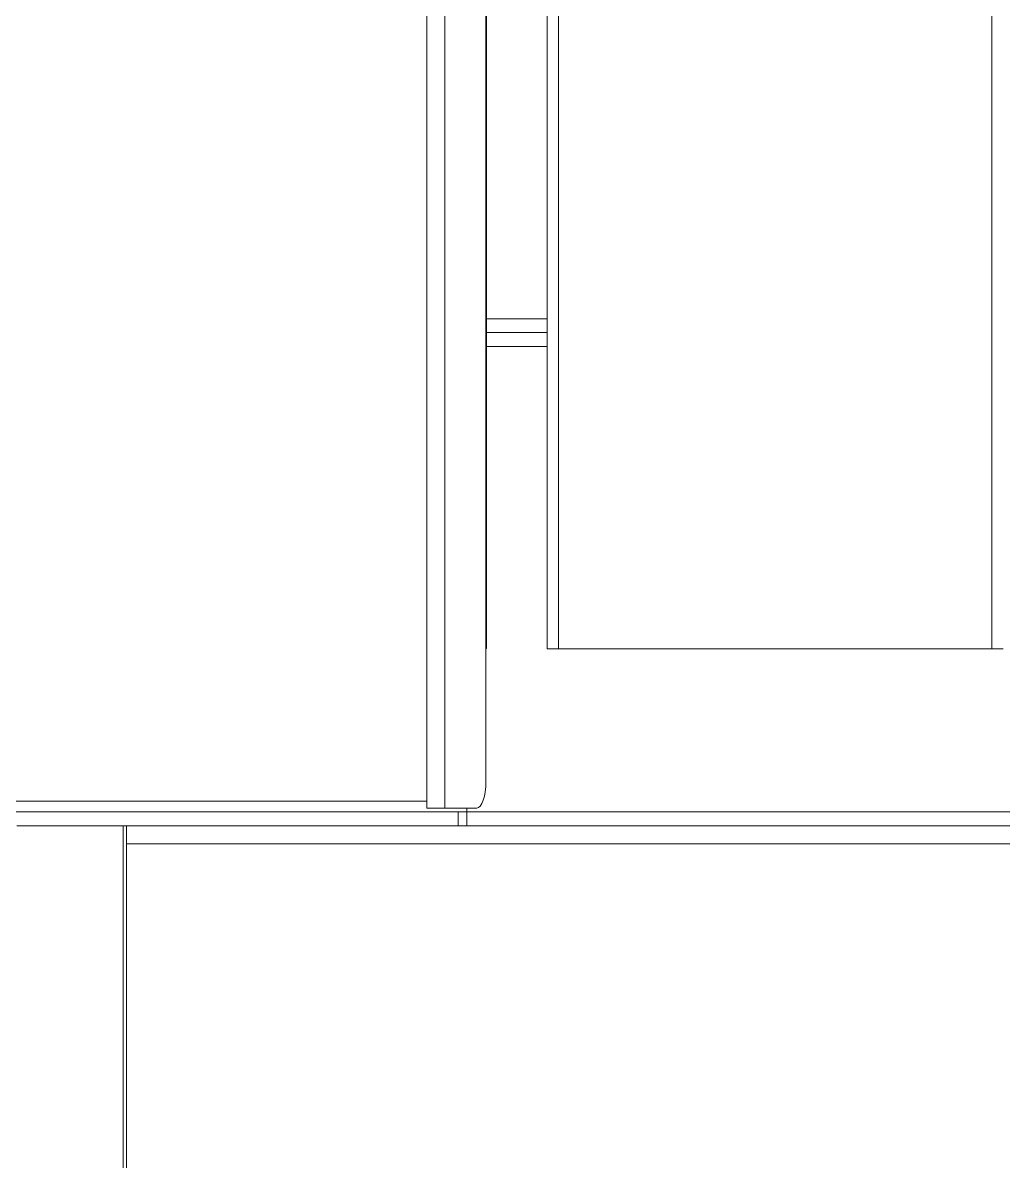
# Model space of a CAD drawing. Header units: millimetres. Extents: x 54215 to 67697, y 23496 to 56611.
# Drawn here: x 57325.78 to 57336.83, y 37584.27 to 37597.11 of the extents above; entities that cross this region are included whole.
import ezdxf

# ---------------------------------------------------------------- set-up
doc = ezdxf.new("R2010")
doc.units = ezdxf.units.MM
doc.layers.add('0 rölöve', color=7, linetype='Continuous', true_color=0xf1380e)
doc.layers.add('no3_tefriş arka ince', color=65, linetype='Continuous', lineweight=13)

# ---------------------------------------------------------------- blocks, each defined once
blk = doc.blocks.new('fimak tirimli')
at = {"layer": 'no3_tefriş arka ince', "linetype": 'Continuous', "lineweight": 0}
for p, q in [((1924.881, 4746.835), (1924.881, 4662.835)), ((1925.084, 4746.835), (1925.084, 4662.835)), ((1925.546, 4745.035), (1925.546, 4664.635)), ((1925.552, 4745.035), (1925.552, 4664.635)), ((1926.237, 4726.333), (1926.237, 4664.633)), ((1926.367, 4726.333), (1926.367, 4664.633)), ((1931.251, 4726.333), (1931.251, 4664.633)), ((1925.552, 4668.352), (1926.237, 4668.352)), ((1925.552, 4668.201), (1926.237, 4668.201)), ((1926.237, 4668.041), (1925.552, 4668.041)), ((1925.546, 4663.135), (1925.546, 4664.635)), ((1925.552, 4664.635), (1925.546, 4664.635)), ((1926.237, 4664.633), (1926.367, 4664.633)), ((1931.251, 4664.633), (1926.367, 4664.633)), ((1931.057, 4664.633), (1931.058, 4664.633)), ((1931.057, 4664.633), (1931.057, 4664.633)), ((1931.251, 4664.633), (1931.381, 4664.633)), ((1903.623, 4662.914), (1924.881, 4662.914)), ((1925.331, 4662.793), (1903.623, 4662.793)), ((1925.084, 4662.835), (1924.881, 4662.835)), ((1925.084, 4662.835), (1925.444, 4662.835)), ((1925.232, 4662.633), (1925.232, 4662.793)), ((1925.331, 4662.835), (1925.331, 4662.793)), ((1925.331, 4662.793), (1925.332, 4662.793)), ((1925.332, 4662.633), (1925.332, 4662.835)), ((1925.332, 4662.835), (1925.332, 4662.793)), ((1987.833, 4662.793), (1925.332, 4662.793)), ((1920.258, 4662.633), (1921.455, 4662.633)), ((1921.455, 4646.371), (1921.455, 4662.633)), ((1921.455, 4662.633), (1921.494, 4662.633)), ((1921.494, 4662.633), (1984.494, 4662.633)), ((1921.494, 4646.371), (1921.494, 4662.633)), ((1921.494, 4662.432), (1984.494, 4662.432))]:
    blk.add_line(p, q, dxfattribs=at)
at = {"layer": 'no3_tefriş arka ince', "linetype": 'Continuous', "lineweight": 0, "flags": 128}
blk.add_lwpolyline([(1925.444, 4662.835), (1925.464, 4662.841), (1925.483, 4662.858), (1925.501, 4662.885), (1925.516, 4662.923), (1925.529, 4662.968), (1925.538, 4663.02), (1925.544, 4663.076), (1925.546, 4663.135)], dxfattribs=at)

msp = doc.modelspace()

# ---------------------------------------------------------------- block references
at = {"layer": '0 rölöve'}
msp.add_blockref('fimak tirimli', (55405.452, 32925.421), dxfattribs=at)

doc.saveas('drawing.dxf')
